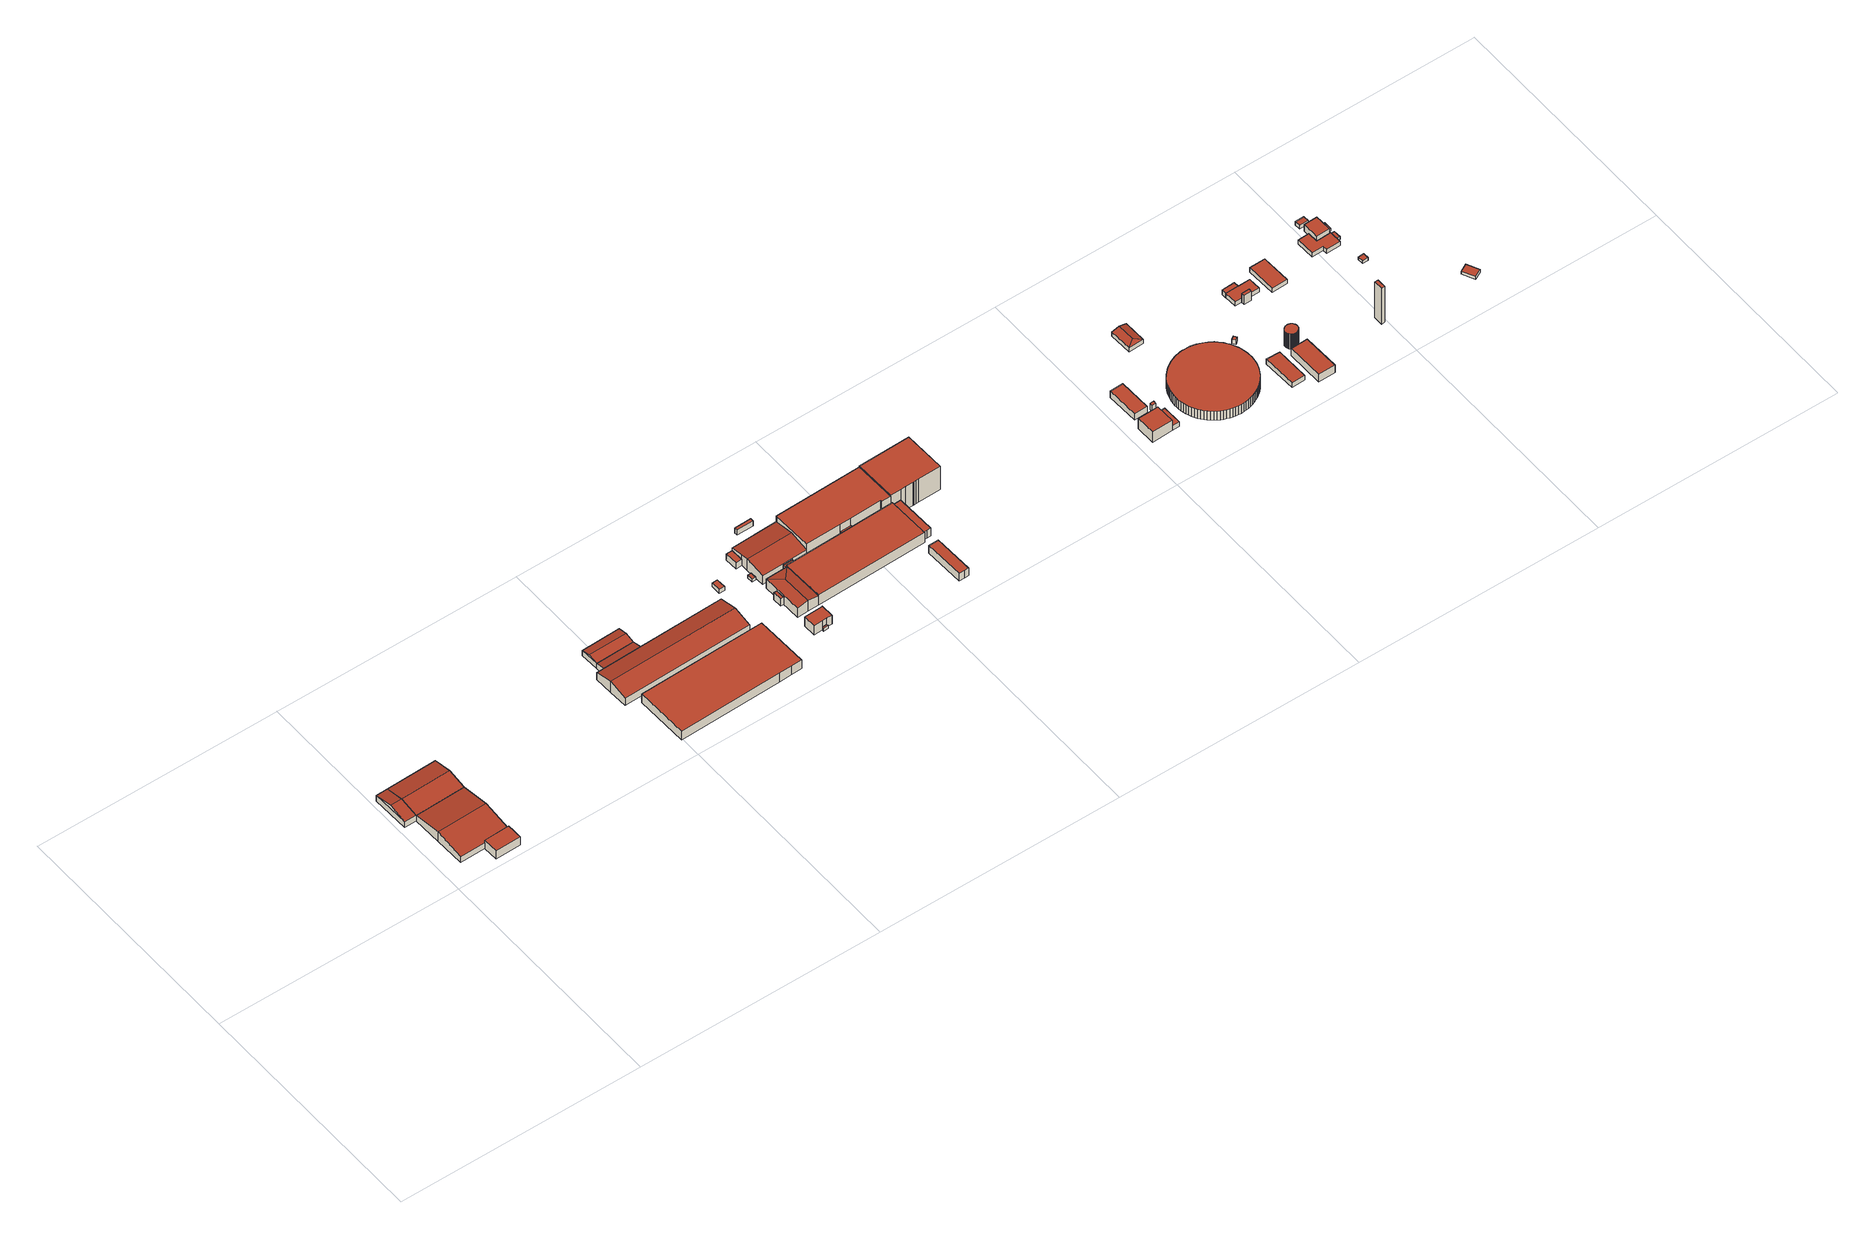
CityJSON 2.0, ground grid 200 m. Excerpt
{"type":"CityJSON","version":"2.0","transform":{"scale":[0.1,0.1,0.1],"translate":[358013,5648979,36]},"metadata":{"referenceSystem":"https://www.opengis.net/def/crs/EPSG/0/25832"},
"CityObjects":{
"building1":{"type":"Building","attributes":{"Geometrietyp2DReferenz":"3000","Gemeindeschluessel":"05315000","function":"51009_1610","roofType":"3100","measuredHeight":8.53},"geometry":[{"type":"Solid","lod":"2","boundaries":[[[[0,1,2,3]],[[4,5,1,0]],[[6,7,5,4]],[[3,2,7,6]],[[0,8,4]],[[6,9,3]],[[3,9,8,0]],[[4,8,9,6]],[[1,5,7,2]]]],"semantics":{"surfaces":[{"type":"WallSurface"},{"type":"RoofSurface"},{"type":"GroundSurface"}],"values":[[0,0,0,0,0,0,1,1,2]]}}]},
"building2":{"type":"Building","attributes":{"Gemeindeschluessel":"05315000","Geometrietyp2DReferenz":"3000","function":"31001_2440"},"children":["building2-1","building2-2","building2-3"]},
"building2-1":{"type":"BuildingPart","attributes":{"roofType":"3100","measuredHeight":8.41,"storeysAboveGround":1},"parents":["building2"],"geometry":[{"type":"MultiSurface","lod":"2","boundaries":[[[10,11,12,6]],[[13,14,11,10]],[[6,12,15,3]],[[10,16,13]],[[3,9,6]],[[6,9,16,10]],[[13,16,9,3]],[[11,14,15,12]],[[13,3,17,18]],[[18,17,15,14]]],"semantics":{"surfaces":[{"type":"WallSurface"},{"type":"RoofSurface"},{"type":"GroundSurface"},{"type":"ClosureSurface"}],"values":[0,0,0,0,0,1,1,2,0,3]}}]},
"building2-2":{"type":"BuildingPart","attributes":{"roofType":"3100","measuredHeight":9.53,"storeysAboveGround":1},"parents":["building2"],"geometry":[{"type":"Solid","lod":"2","boundaries":[[[[19,20,21,22]],[[17,15,20,19]],[[23,24,14,18]],[[25,26,24,23]],[[22,21,27,28]],[[22,28,25,23,19]],[[18,17,19,23]],[[20,15,14,24,26,27,21]],[[17,18,14,15]],[[25,28,27,26]]]],"semantics":{"surfaces":[{"type":"WallSurface"},{"type":"RoofSurface"},{"type":"GroundSurface"},{"type":"ClosureSurface"}],"values":[[0,0,0,0,0,1,1,2,3,3]]}}]},
"building2-3":{"type":"BuildingPart","attributes":{"roofType":"1000","measuredHeight":7.95,"storeysAboveGround":1},"parents":["building2"],"geometry":[{"type":"MultiSurface","lod":"2","boundaries":[[[29,30,26,31]],[[32,33,30,29]],[[34,35,33,32]],[[36,27,35,34]],[[32,29,31,36,34]],[[26,30,33,35,27]],[[36,31,25,28]],[[26,27,28,25]]],"semantics":{"surfaces":[{"type":"WallSurface"},{"type":"RoofSurface"},{"type":"GroundSurface"},{"type":"ClosureSurface"}],"values":[0,0,0,0,1,2,0,3]}}]},
"building3":{"type":"Building","attributes":{"Geometrietyp2DReferenz":"3000","Gemeindeschluessel":"05315000","function":"51009_1610","roofType":"2100","measuredHeight":6.79},"geometry":[{"type":"Solid","lod":"2","boundaries":[[[[37,38,39,40]],[[41,42,38,37]],[[43,44,42,41]],[[40,39,44,43]],[[41,37,40,43]],[[38,42,44,39]]]],"semantics":{"surfaces":[{"type":"WallSurface"},{"type":"RoofSurface"},{"type":"GroundSurface"}],"values":[[0,0,0,0,1,2]]}}]},
"building4":{"type":"Building","attributes":{"Geometrietyp2DReferenz":"3000","Gemeindeschluessel":"05315000","function":"31001_2440","roofType":"3100","measuredHeight":6.7,"storeysAboveGround":1},"address":[{"country":"Germany","locality":"Köln","thoroughfareNumber":"2","thoroughfareName":"Hansekai"}],"geometry":[{"type":"Solid","lod":"2","boundaries":[[[[43,44,39,40]],[[45,46,44,43]],[[47,48,46,45]],[[40,39,48,47]],[[43,49,45]],[[47,50,40]],[[40,50,49,43]],[[45,49,50,47]],[[44,46,48,39]]]],"semantics":{"surfaces":[{"type":"WallSurface"},{"type":"RoofSurface"},{"type":"GroundSurface"}],"values":[[0,0,0,0,0,0,1,1,2]]}}]},
"building5":{"type":"Building","attributes":{"Geometrietyp2DReferenz":"3000","Gemeindeschluessel":"05315000","function":"31001_2000","roofType":"1000","measuredHeight":8.61,"storeysAboveGround":1},"address":[{"country":"Germany","locality":"Köln","thoroughfareNumber":"11","thoroughfareName":"Hansekai"}],"geometry":[{"type":"Solid","lod":"2","boundaries":[[[[51,52,53,54]],[[55,56,52,51]],[[57,58,56,55]],[[59,60,58,57]],[[61,62,60,59]],[[54,53,62,61]],[[59,57,55,51,54,61]],[[52,56,58,60,62,53]]]],"semantics":{"surfaces":[{"type":"WallSurface"},{"type":"RoofSurface"},{"type":"GroundSurface"}],"values":[[0,0,0,0,0,0,1,2]]}}]},
"building6":{"type":"Building","attributes":{"Geometrietyp2DReferenz":"3000","Gemeindeschluessel":"05315000","function":"31001_2440","roofType":"3100","measuredHeight":10.59,"storeysAboveGround":1},"address":[{"country":"Germany","locality":"Köln","thoroughfareNumber":"2","thoroughfareName":"Hansekai"}],"geometry":[{"type":"Solid","lod":"2","boundaries":[[[[63,64,65,66]],[[67,68,64,63]],[[41,69,68,67]],[[37,70,69,41]],[[71,72,70,37]],[[73,74,72,71]],[[75,76,74,73]],[[66,65,76,75]],[[71,37,41,67,63,73]],[[66,75,73,63]],[[64,68,69,70,72,74,76,65]]]],"semantics":{"surfaces":[{"type":"WallSurface"},{"type":"RoofSurface"},{"type":"GroundSurface"}],"values":[[0,0,0,0,0,0,0,0,1,1,2]]}}]},
"building7":{"type":"Building","attributes":{"Geometrietyp2DReferenz":"3000","Gemeindeschluessel":"05315000","function":"31001_2523","roofType":"1000","measuredHeight":3.66,"storeysAboveGround":1},"address":[{"country":"Germany","locality":"Köln","thoroughfareNumber":"2","thoroughfareName":"Hansekai"}],"geometry":[{"type":"Solid","lod":"2","boundaries":[[[[77,78,79,80]],[[81,82,78,77]],[[83,84,82,81]],[[80,79,84,83]],[[81,77,80,83]],[[78,82,84,79]]]],"semantics":{"surfaces":[{"type":"WallSurface"},{"type":"RoofSurface"},{"type":"GroundSurface"}],"values":[[0,0,0,0,1,2]]}}]},
"building8":{"type":"Building","attributes":{"Gemeindeschluessel":"05315000","Geometrietyp2DReferenz":"3000","function":"31001_2020"},"address":[{"country":"Germany","locality":"Köln","thoroughfareNumber":"6","thoroughfareName":"Hansekai"}],"children":["building8-1","building8-2"]},
"building8-1":{"type":"BuildingPart","attributes":{"roofType":"1000","measuredHeight":8.83,"storeysAboveGround":3},"parents":["building8"],"geometry":[{"type":"MultiSurface","lod":"2","boundaries":[[[85,86,87,88]],[[89,90,86,85]],[[91,92,90,89]],[[93,94,92,91]],[[95,96,97,98]],[[88,87,96,95]],[[98,93,91,89,85,88,95]],[[86,90,92,94,97,96,87]],[[99,100,97,94]],[[93,98,101,102]],[[102,101,100,99]]],"semantics":{"surfaces":[{"type":"WallSurface"},{"type":"RoofSurface"},{"type":"GroundSurface"},{"type":"ClosureSurface"}],"values":[0,0,0,0,0,0,1,2,0,0,3]}}]},
"building8-2":{"type":"BuildingPart","attributes":{"roofType":"1000","measuredHeight":2.94,"storeysAboveGround":3},"address":[{"country":"Germany","locality":"Köln","thoroughfareNumber":"6","thoroughfareName":"Hansekai"}],"parents":["building8"],"geometry":[{"type":"Solid","lod":"2","boundaries":[[[[103,104,99,102]],[[105,106,104,103]],[[101,100,106,105]],[[103,102,101,105]],[[99,104,106,100]],[[101,102,99,100]]]],"semantics":{"surfaces":[{"type":"WallSurface"},{"type":"RoofSurface"},{"type":"GroundSurface"},{"type":"ClosureSurface"}],"values":[[0,0,0,1,2,3]]}}]},
"building9":{"type":"Building","attributes":{"Geometrietyp2DReferenz":"3000","Gemeindeschluessel":"05315000","function":"51009_1610","roofType":"1000","measuredHeight":7},"geometry":[{"type":"Solid","lod":"2","boundaries":[[[[107,108,109,110]],[[111,112,108,107]],[[113,114,112,111]],[[110,109,114,113]],[[111,107,110,113]],[[108,112,114,109]]]],"semantics":{"surfaces":[{"type":"WallSurface"},{"type":"RoofSurface"},{"type":"GroundSurface"}],"values":[[0,0,0,0,1,2]]}}]},
"building10":{"type":"Building","attributes":{"Geometrietyp2DReferenz":"3000","Gemeindeschluessel":"05315000","function":"31001_2523","roofType":"1000","measuredHeight":2.72},"address":[{"country":"Germany","locality":"Köln","thoroughfareNumber":"1","thoroughfareName":"Hansekai"}],"geometry":[{"type":"Solid","lod":"2","boundaries":[[[[115,116,117,118]],[[119,120,116,115]],[[121,122,120,119]],[[118,117,122,121]],[[119,115,118,121]],[[116,120,122,117]]]],"semantics":{"surfaces":[{"type":"WallSurface"},{"type":"RoofSurface"},{"type":"GroundSurface"}],"values":[[0,0,0,0,1,2]]}}]},
"building11":{"type":"Building","attributes":{"Geometrietyp2DReferenz":"3000","Gemeindeschluessel":"05315000","function":"51009_1610","roofType":"1000","measuredHeight":5.89},"geometry":[{"type":"Solid","lod":"2","boundaries":[[[[123,124,125,126]],[[127,128,124,123]],[[129,130,128,127]],[[126,125,130,129]],[[127,123,126,129]],[[124,128,130,125]]]],"semantics":{"surfaces":[{"type":"WallSurface"},{"type":"RoofSurface"},{"type":"GroundSurface"}],"values":[[0,0,0,0,1,2]]}}]},
"building12":{"type":"Building","attributes":{"Geometrietyp2DReferenz":"3000","Gemeindeschluessel":"05315000","function":"51009_1610","roofType":"1000","measuredHeight":7.25},"geometry":[{"type":"Solid","lod":"2","boundaries":[[[[131,132,133,134]],[[135,136,132,131]],[[137,138,136,135]],[[134,133,138,137]],[[135,131,134,137]],[[132,136,138,133]]]],"semantics":{"surfaces":[{"type":"WallSurface"},{"type":"RoofSurface"},{"type":"GroundSurface"}],"values":[[0,0,0,0,1,2]]}}]},
"building13":{"type":"Building","attributes":{"Geometrietyp2DReferenz":"3000","Gemeindeschluessel":"05315000","function":"51009_1610","roofType":"1000","measuredHeight":5.02},"geometry":[{"type":"Solid","lod":"2","boundaries":[[[[139,140,141,142]],[[143,144,140,139]],[[145,146,144,143]],[[142,141,146,145]],[[143,139,142,145]],[[140,144,146,141]]]],"semantics":{"surfaces":[{"type":"WallSurface"},{"type":"RoofSurface"},{"type":"GroundSurface"}],"values":[[0,0,0,0,1,2]]}}]},
"building14":{"type":"Building","attributes":{"Gemeindeschluessel":"05315000","Geometrietyp2DReferenz":"3000","function":"31001_2143"},"address":[{"country":"Germany","locality":"Köln","thoroughfareNumber":"3008","thoroughfareName":"Hansekai"}],"children":["building14-1","building14-2","building14-3"]},
"building14-1":{"type":"BuildingPart","attributes":{"roofType":"1000","measuredHeight":9.77,"storeysAboveGround":1},"parents":["building14"],"geometry":[{"type":"MultiSurface","lod":"2","boundaries":[[[147,148,149,150]],[[151,152,153,154]],[[155,156,152,151]],[[157,158,156,155]],[[159,160,158,157]],[[161,162,160,159]],[[150,149,163,164]],[[161,159,157,155,151,154,147,150,164]],[[148,153,152,156,158,160,162,163,149]],[[147,154,165,166]],[[153,148,166,165]],[[161,164,167,168]],[[163,162,168,167]]],"semantics":{"surfaces":[{"type":"WallSurface"},{"type":"RoofSurface"},{"type":"GroundSurface"},{"type":"ClosureSurface"}],"values":[0,0,0,0,0,0,0,1,2,0,3,0,3]}}]},
"building14-2":{"type":"BuildingPart","attributes":{"roofType":"5000","measuredHeight":10.72,"storeysAboveGround":1},"parents":["building14"],"geometry":[{"type":"Solid","lod":"2","boundaries":[[[[165,153,169,170]],[[171,172,148,166]],[[173,174,172,171]],[[170,169,174,173]],[[171,166,165,175]],[[165,170,175]],[[170,173,171,175]],[[153,148,172,174,169]],[[165,166,148,153]]]],"semantics":{"surfaces":[{"type":"WallSurface"},{"type":"RoofSurface"},{"type":"GroundSurface"},{"type":"ClosureSurface"}],"values":[[0,0,0,0,1,1,1,2,3]]}}]},
"building14-3":{"type":"BuildingPart","attributes":{"roofType":"1000","measuredHeight":7.56,"storeysAboveGround":1},"parents":["building14"],"geometry":[{"type":"Solid","lod":"2","boundaries":[[[[176,177,162,168]],[[178,179,177,176]],[[180,181,179,178]],[[167,163,181,180]],[[178,176,168,167,180]],[[162,177,179,181,163]],[[167,168,162,163]]]],"semantics":{"surfaces":[{"type":"WallSurface"},{"type":"RoofSurface"},{"type":"GroundSurface"},{"type":"ClosureSurface"}],"values":[[0,0,0,0,1,2,3]]}}]},
"building15":{"type":"Building","attributes":{"Gemeindeschluessel":"05315000","Geometrietyp2DReferenz":"3000","function":"31001_2143"},"address":[{"country":"Germany","locality":"Köln","thoroughfareNumber":"1","thoroughfareName":"Hansekai"}],"children":["building15-1","building15-2"]},
"building15-1":{"type":"BuildingPart","attributes":{"roofType":"1000","measuredHeight":14.28,"storeysAboveGround":2},"parents":["building15"],"geometry":[{"type":"MultiSurface","lod":"2","boundaries":[[[182,183,184,185]],[[186,187,183,182]],[[188,189,187,186]],[[190,191,189,188]],[[192,193,191,190]],[[194,195,193,192]],[[196,197,195,194]],[[194,192,190,188,186,182,185,196]],[[183,187,189,191,193,195,197,184]],[[198,199,200,201,184,197]],[[196,185,202,203,204,205]],[[201,200,203,202]],[[200,199,204,203]],[[199,198,205,204]]],"semantics":{"surfaces":[{"type":"WallSurface"},{"type":"RoofSurface"},{"type":"GroundSurface"},{"type":"ClosureSurface"}],"values":[0,0,0,0,0,0,0,1,2,0,0,3,3,3]}}]},
"building15-2":{"type":"BuildingPart","attributes":{"roofType":"3100","measuredHeight":11.31,"storeysAboveGround":2},"address":[{"country":"Germany","locality":"Köln","thoroughfareNumber":"1","thoroughfareName":"Hansekai"}],"parents":["building15"],"geometry":[{"type":"Solid","lod":"2","boundaries":[[[[206,207,208,209]],[[210,211,207,206]],[[212,213,211,210]],[[214,215,213,212]],[[216,217,215,214]],[[202,201,217,216]],[[209,208,198,205]],[[202,216,214,212,203]],[[210,206,209,205,204,203,212]],[[207,211,213,215,217,201,200,199,198,208]],[[202,203,200,201]],[[203,204,199,200]],[[204,205,198,199]]]],"semantics":{"surfaces":[{"type":"WallSurface"},{"type":"RoofSurface"},{"type":"GroundSurface"},{"type":"ClosureSurface"}],"values":[[0,0,0,0,0,0,0,1,1,2,3,3,3]]}}]},
"building16":{"type":"Building","attributes":{"Geometrietyp2DReferenz":"3000","Gemeindeschluessel":"05315000","function":"51009_1610","roofType":"1000","measuredHeight":7.25},"geometry":[{"type":"Solid","lod":"2","boundaries":[[[[218,219,220,221]],[[222,223,219,218]],[[224,225,223,222]],[[221,220,225,224]],[[222,218,221,224]],[[219,223,225,220]]]],"semantics":{"surfaces":[{"type":"WallSurface"},{"type":"RoofSurface"},{"type":"GroundSurface"}],"values":[[0,0,0,0,1,2]]}}]},
"building17":{"type":"Building","attributes":{"Geometrietyp2DReferenz":"3000","Gemeindeschluessel":"05315000","function":"51009_1610","roofType":"1000","measuredHeight":7.31},"geometry":[{"type":"Solid","lod":"2","boundaries":[[[[226,227,228,229]],[[230,231,227,226]],[[232,233,231,230]],[[234,235,233,232]],[[229,228,235,234]],[[232,230,226,229,234]],[[227,231,233,235,228]]]],"semantics":{"surfaces":[{"type":"WallSurface"},{"type":"RoofSurface"},{"type":"GroundSurface"}],"values":[[0,0,0,0,0,1,2]]}}]},
"building18":{"type":"Building","attributes":{"Geometrietyp2DReferenz":"3000","Gemeindeschluessel":"05315000","function":"31001_2143","roofType":"1000","measuredHeight":22.85,"storeysAboveGround":2},"address":[{"country":"Germany","locality":"Köln","thoroughfareNumber":"1","thoroughfareName":"Hansekai"}],"geometry":[{"type":"Solid","lod":"2","boundaries":[[[[236,237,238,239]],[[240,241,237,236]],[[242,243,241,240]],[[244,245,243,242]],[[246,247,245,244]],[[248,249,247,246]],[[250,251,249,248]],[[252,253,251,250]],[[254,255,253,252]],[[239,238,255,254]],[[252,250,248,246,244,242,240,236,239,254]],[[237,241,243,245,247,249,251,253,255,238]]]],"semantics":{"surfaces":[{"type":"WallSurface"},{"type":"RoofSurface"},{"type":"GroundSurface"}],"values":[[0,0,0,0,0,0,0,0,0,0,1,2]]}}]},
"building19":{"type":"Building","attributes":{"Gemeindeschluessel":"05315000","Geometrietyp2DReferenz":"3000","function":"31001_2500"},"address":[{"country":"Germany","locality":"Köln","thoroughfareNumber":"3","thoroughfareName":"Am Molenkopf"}],"children":["building19-1","building19-2"]},
"building19-1":{"type":"BuildingPart","attributes":{"roofType":"1000","measuredHeight":10.14,"storeysAboveGround":2},"parents":["building19"],"geometry":[{"type":"MultiSurface","lod":"2","boundaries":[[[256,257,258,259]],[[260,261,262,263]],[[259,258,261,260]],[[263,256,259,260]],[[257,262,261,258]],[[256,263,264,265]],[[262,257,265,264]]],"semantics":{"surfaces":[{"type":"WallSurface"},{"type":"RoofSurface"},{"type":"GroundSurface"},{"type":"ClosureSurface"}],"values":[0,0,0,1,2,0,3]}}]},
"building19-2":{"type":"BuildingPart","attributes":{"roofType":"1000","measuredHeight":4.58,"storeysAboveGround":2},"address":[{"country":"Germany","locality":"Köln","thoroughfareNumber":"3","thoroughfareName":"Am Molenkopf"}],"parents":["building19"],"geometry":[{"type":"Solid","lod":"2","boundaries":[[[[266,267,268,269]],[[264,262,267,266]],[[269,268,257,265]],[[264,266,269,265]],[[267,262,257,268]],[[264,265,257,262]]]],"semantics":{"surfaces":[{"type":"WallSurface"},{"type":"RoofSurface"},{"type":"GroundSurface"},{"type":"ClosureSurface"}],"values":[[0,0,0,1,2,3]]}}]},
"building20":{"type":"Building","attributes":{"Geometrietyp2DReferenz":"3000","Gemeindeschluessel":"05315000","function":"31001_2523","roofType":"1000","measuredHeight":6.21},"address":[{"country":"Germany","locality":"Köln","thoroughfareNumber":"3","thoroughfareName":"Am Molenkopf"}],"geometry":[{"type":"Solid","lod":"2","boundaries":[[[[270,271,272,273]],[[274,275,271,270]],[[276,277,275,274]],[[273,272,277,276]],[[274,270,273,276]],[[271,275,277,272]]]],"semantics":{"surfaces":[{"type":"WallSurface"},{"type":"RoofSurface"},{"type":"GroundSurface"}],"values":[[0,0,0,0,1,2]]}}]},
"building21":{"type":"Building","attributes":{"Geometrietyp2DReferenz":"3000","Gemeindeschluessel":"05315000","function":"31001_2500","roofType":"9999","measuredHeight":6,"storeysAboveGround":1},"address":[{"country":"Germany","locality":"Köln","thoroughfareNumber":"3","thoroughfareName":"Am Molenkopf"}],"geometry":[{"type":"Solid","lod":"2","boundaries":[[[[278,279,280,281]],[[279,282,283,280]],[[278,284,282,279]],[[281,285,284,278]],[[280,283,285,281]],[[282,284,285,283]]]],"semantics":{"surfaces":[{"type":"RoofSurface"},{"type":"WallSurface"},{"type":"GroundSurface"}],"values":[[0,1,1,1,1,2]]}}]},
"building22":{"type":"Building","attributes":{"Geometrietyp2DReferenz":"3000","Gemeindeschluessel":"05315000","function":"31001_2000","roofType":"5000","measuredHeight":5.63,"storeysAboveGround":1},"address":[{"country":"Germany","locality":"Köln","thoroughfareNumber":"7","thoroughfareName":"Am Molenkopf"}],"geometry":[{"type":"Solid","lod":"2","boundaries":[[[[286,287,288,289]],[[290,291,287,286]],[[292,293,291,290]],[[289,288,293,292]],[[286,294,290]],[[292,295,289]],[[289,295,294,286]],[[290,294,295,292]],[[287,291,293,288]]]],"semantics":{"surfaces":[{"type":"WallSurface"},{"type":"RoofSurface"},{"type":"GroundSurface"}],"values":[[0,0,0,0,1,0,1,1,2]]}}]},
"building23":{"type":"Building","attributes":{"Geometrietyp2DReferenz":"3000","Gemeindeschluessel":"05315000","function":"31001_2500","roofType":"1000","measuredHeight":8.73},"address":[{"country":"Germany","locality":"Köln","thoroughfareNumber":"3","thoroughfareName":"Am Molenkopf"}],"geometry":[{"type":"Solid","lod":"2","boundaries":[[[[296,297,298,299]],[[300,301,297,296]],[[302,303,301,300]],[[304,305,303,302]],[[306,307,305,304]],[[308,309,307,306]],[[310,311,309,308]],[[312,313,311,310]],[[314,315,313,312]],[[316,317,315,314]],[[318,319,317,316]],[[320,321,319,318]],[[322,323,321,320]],[[324,325,323,322]],[[326,327,325,324]],[[328,329,327,326]],[[330,331,329,328]],[[332,333,331,330]],[[334,335,333,332]],[[336,337,335,334]],[[338,339,337,336]],[[340,341,339,338]],[[342,343,341,340]],[[344,345,343,342]],[[346,347,345,344]],[[348,349,347,346]],[[350,351,349,348]],[[352,353,351,350]],[[354,355,353,352]],[[356,357,355,354]],[[358,359,357,356]],[[360,361,359,358]],[[362,363,361,360]],[[364,365,363,362]],[[366,367,365,364]],[[368,369,367,366]],[[370,371,369,368]],[[372,373,371,370]],[[374,375,373,372]],[[376,377,375,374]],[[378,379,377,376]],[[380,381,379,378]],[[382,383,381,380]],[[384,385,383,382]],[[386,387,385,384]],[[388,389,387,386]],[[390,391,389,388]],[[392,393,391,390]],[[394,395,393,392]],[[396,397,395,394]],[[398,399,397,396]],[[400,401,399,398]],[[402,403,401,400]],[[404,405,403,402]],[[406,407,405,404]],[[408,409,407,406]],[[410,411,409,408]],[[412,413,411,410]],[[414,415,413,412]],[[416,417,415,414]],[[418,419,417,416]],[[420,421,419,418]],[[422,423,421,420]],[[424,425,423,422]],[[426,427,425,424]],[[428,429,427,426]],[[430,431,429,428]],[[432,433,431,430]],[[434,435,433,432]],[[436,437,435,434]],[[438,439,437,436]],[[440,441,439,438]],[[442,443,441,440]],[[444,445,443,442]],[[446,447,445,444]],[[448,449,447,446]],[[450,451,449,448]],[[452,453,451,450]],[[454,455,453,452]],[[456,457,455,454]],[[458,459,457,456]],[[460,461,459,458]],[[462,463,461,460]],[[464,465,463,462]],[[466,467,465,464]],[[468,469,467,466]],[[470,471,469,468]],[[472,473,471,470]],[[474,475,473,472]],[[476,477,475,474]],[[478,479,477,476]],[[299,298,479,478]],[[476,474,472,470,468,466,464,462,460,458,456,454,452,450,448,446,444,442,440,438,436,434,432,430,428,426,424,422,420,418,416,414,412,410,408,406,404,402,400,398,396,394,392,390,388,386,384,382,380,378,376,374,372,370,368,366,364,362,360,358,356,354,352,350,348,346,344,342,340,338,336,334,332,330,328,326,324,322,320,318,316,314,312,310,308,306,304,302,300,296,299,478]],[[297,301,303,305,307,309,311,313,315,317,319,321,323,325,327,329,331,333,335,337,339,341,343,345,347,349,351,353,355,357,359,361,363,365,367,369,371,373,375,377,379,381,383,385,387,389,391,393,395,397,399,401,403,405,407,409,411,413,415,417,419,421,423,425,427,429,431,433,435,437,439,441,443,445,447,449,451,453,455,457,459,461,463,465,467,469,471,473,475,477,479,298]]]],"semantics":{"surfaces":[{"type":"WallSurface"},{"type":"RoofSurface"},{"type":"GroundSurface"}],"values":[[0,0,0,0,0,0,0,0,0,0,0,0,0,0,0,0,0,0,0,0,0,0,0,0,0,0,0,0,0,0,0,0,0,0,0,0,0,0,0,0,0,0,0,0,0,0,0,0,0,0,0,0,0,0,0,0,0,0,0,0,0,0,0,0,0,0,0,0,0,0,0,0,0,0,0,0,0,0,0,0,0,0,0,0,0,0,0,0,0,0,0,0,1,2]]}}]},
"building24":{"type":"Building","attributes":{"Geometrietyp2DReferenz":"3000","Gemeindeschluessel":"05315000","function":"31001_2523","roofType":"1000","measuredHeight":4.79,"storeysAboveGround":1},"address":[{"country":"Germany","locality":"Köln","thoroughfareNumber":"3","thoroughfareName":"Am Molenkopf"}],"geometry":[{"type":"Solid","lod":"2","boundaries":[[[[480,481,482,483]],[[484,485,481,480]],[[486,487,485,484]],[[483,482,487,486]],[[484,480,483,486]],[[481,485,487,482]]]],"semantics":{"surfaces":[{"type":"WallSurface"},{"type":"RoofSurface"},{"type":"GroundSurface"}],"values":[[0,0,0,0,1,2]]}}]},
"building25":{"type":"Building","attributes":{"Geometrietyp2DReferenz":"3000","Gemeindeschluessel":"05315000","function":"31001_2500","roofType":"1000","measuredHeight":4.22,"storeysAboveGround":1},"address":[{"country":"Germany","locality":"Köln","thoroughfareNumber":"3","thoroughfareName":"Am Molenkopf"}],"geometry":[{"type":"Solid","lod":"2","boundaries":[[[[488,489,490,491]],[[492,493,489,488]],[[494,495,493,492]],[[491,490,495,494]],[[492,488,491,494]],[[489,493,495,490]]]],"semantics":{"surfaces":[{"type":"WallSurface"},{"type":"RoofSurface"},{"type":"GroundSurface"}],"values":[[0,0,0,0,1,2]]}}]},
"building26":{"type":"Building","attributes":{"Geometrietyp2DReferenz":"3000","Gemeindeschluessel":"05315000","function":"31001_2000","roofType":"1000","measuredHeight":6.96,"storeysAboveGround":1},"address":[{"country":"Germany","locality":"Köln","thoroughfareNumber":"3","thoroughfareName":"Am Molenkopf"}],"geometry":[{"type":"Solid","lod":"2","boundaries":[[[[496,497,498,499]],[[500,501,497,496]],[[502,503,501,500]],[[499,498,503,502]],[[500,496,499,502]],[[497,501,503,498]]]],"semantics":{"surfaces":[{"type":"WallSurface"},{"type":"RoofSurface"},{"type":"GroundSurface"}],"values":[[0,0,0,0,1,2]]}}]},
"building27":{"type":"Building","attributes":{"Geometrietyp2DReferenz":"3000","Gemeindeschluessel":"05315000","function":"31001_2000","roofType":"1000","measuredHeight":14.71},"address":[{"country":"Germany","locality":"Köln","thoroughfareNumber":"3","thoroughfareName":"Am Molenkopf"}],"geometry":[{"type":"Solid","lod":"2","boundaries":[[[[504,505,506,507]],[[508,509,505,504]],[[510,511,509,508]],[[512,513,511,510]],[[514,515,513,512]],[[516,517,515,514]],[[518,519,517,516]],[[520,521,519,518]],[[522,523,521,520]],[[524,525,523,522]],[[526,527,525,524]],[[528,529,527,526]],[[530,531,529,528]],[[532,533,531,530]],[[534,535,533,532]],[[536,537,535,534]],[[538,539,537,536]],[[540,541,539,538]],[[542,543,541,540]],[[544,545,543,542]],[[546,547,545,544]],[[548,549,547,546]],[[550,551,549,548]],[[552,553,551,550]],[[554,555,553,552]],[[556,557,555,554]],[[558,559,557,556]],[[560,561,559,558]],[[562,563,561,560]],[[564,565,563,562]],[[566,567,565,564]],[[568,569,567,566]],[[570,571,569,568]],[[572,573,571,570]],[[574,575,573,572]],[[576,577,575,574]],[[578,579,577,576]],[[507,506,579,578]],[[576,574,572,570,568,566,564,562,560,558,556,554,552,550,548,546,544,542,540,538,536,534,532,530,528,526,524,522,520,518,516,514,512,510,508,504,507,578]],[[505,509,511,513,515,517,519,521,523,525,527,529,531,533,535,537,539,541,543,545,547,549,551,553,555,557,559,561,563,565,567,569,571,573,575,577,579,506]]]],"semantics":{"surfaces":[{"type":"WallSurface"},{"type":"RoofSurface"},{"type":"GroundSurface"}],"values":[[0,0,0,0,0,0,0,0,0,0,0,0,0,0,0,0,0,0,0,0,0,0,0,0,0,0,0,0,0,0,0,0,0,0,0,0,0,0,1,2]]}}]},
"building28":{"type":"Building","attributes":{"Geometrietyp2DReferenz":"3000","Gemeindeschluessel":"05315000","function":"31001_2000","roofType":"9999","measuredHeight":9,"storeysAboveGround":1},"address":[{"country":"Germany","locality":"Köln","thoroughfareNumber":"3","thoroughfareName":"Am Molenkopf"}],"geometry":[{"type":"Solid","lod":"2","boundaries":[[[[580,581,582,583]],[[581,584,585,582]],[[580,586,584,581]],[[583,587,586,580]],[[582,585,587,583]],[[584,586,587,585]]]],"semantics":{"surfaces":[{"type":"RoofSurface"},{"type":"WallSurface"},{"type":"GroundSurface"}],"values":[[0,1,1,1,1,2]]}}]},
"building29":{"type":"Building","attributes":{"Gemeindeschluessel":"05315000","Geometrietyp2DReferenz":"3000","function":"31001_2000"},"address":[{"country":"Germany","locality":"Köln","thoroughfareNumber":"3","thoroughfareName":"Am Molenkopf"}],"children":["building29-1","building29-2"]},
"building29-1":{"type":"BuildingPart","attributes":{"roofType":"1000","measuredHeight":4.17,"storeysAboveGround":3},"parents":["building29"],"geometry":[{"type":"Solid","lod":"2","boundaries":[[[[588,589,590,591]],[[592,593,589,588]],[[594,595,593,592]],[[596,597,595,594]],[[592,588,591,596,594]],[[590,589,593,595,597]],[[591,590,597,596]]]],"semantics":{"surfaces":[{"type":"WallSurface"},{"type":"RoofSurface"},{"type":"GroundSurface"},{"type":"ClosureSurface"}],"values":[[0,0,0,0,1,2,3]]}}]},
"building29-2":{"type":"BuildingPart","attributes":{"roofType":"1000","measuredHeight":4.52,"storeysAboveGround":3},"address":[{"country":"Germany","locality":"Köln","thoroughfareNumber":"3","thoroughfareName":"Am Molenkopf"}],"parents":["building29"],"geometry":[{"type":"MultiSurface","lod":"2","boundaries":[[[591,598,599,600]],[[601,602,603,596]],[[600,599,602,601]],[[596,591,600,601]],[[598,603,602,599]],[[590,597,603,598]],[[597,590,591,596]]],"semantics":{"surfaces":[{"type":"WallSurface"},{"type":"RoofSurface"},{"type":"GroundSurface"},{"type":"ClosureSurface"}],"values":[0,0,0,1,2,0,3]}}]},
"building30":{"type":"Building","attributes":{"Geometrietyp2DReferenz":"3000","Gemeindeschluessel":"05315000","function":"31001_2000","roofType":"1000","measuredHeight":3.96,"storeysAboveGround":1},"address":[{"country":"Germany","locality":"Köln","thoroughfareNumber":"3a","thoroughfareName":"Am Molenkopf"}],"geometry":[{"type":"Solid","lod":"2","boundaries":[[[[604,605,606,607]],[[608,609,605,604]],[[610,611,609,608]],[[607,606,611,610]],[[608,604,607,610]],[[605,609,611,606]]]],"semantics":{"surfaces":[{"type":"WallSurface"},{"type":"RoofSurface"},{"type":"GroundSurface"}],"values":[[0,0,0,0,1,2]]}}]},
"building31":{"type":"Building","attributes":{"Geometrietyp2DReferenz":"3000","Gemeindeschluessel":"05315000","function":"31001_2000","roofType":"1000","measuredHeight":35.42,"storeysAboveGround":1},"address":[{"country":"Germany","locality":"Köln","thoroughfareNumber":"3","thoroughfareName":"Am Molenkopf"}],"geometry":[{"type":"Solid","lod":"2","boundaries":[[[[612,613,614,615]],[[616,617,613,612]],[[618,619,617,616]],[[615,614,619,618]],[[616,612,615,618]],[[613,617,619,614]]]],"semantics":{"surfaces":[{"type":"WallSurface"},{"type":"RoofSurface"},{"type":"GroundSurface"}],"values":[[0,0,0,0,1,2]]}}]},
"building32":{"type":"Building","attributes":{"Geometrietyp2DReferenz":"3000","Gemeindeschluessel":"05315000","function":"31001_2500","roofType":"1000","measuredHeight":4.05,"storeysAboveGround":1},"address":[{"country":"Germany","locality":"Köln","thoroughfareNumber":"3a","thoroughfareName":"Am Molenkopf"}],"geometry":[{"type":"Solid","lod":"2","boundaries":[[[[620,621,622,623]],[[624,625,621,620]],[[626,627,625,624]],[[628,629,627,626]],[[630,631,629,628]],[[632,633,631,630]],[[634,635,633,632]],[[623,622,635,634]],[[632,630,628,626,624,620,623,634]],[[621,625,627,629,631,633,635,622]]]],"semantics":{"surfaces":[{"type":"WallSurface"},{"type":"RoofSurface"},{"type":"GroundSurface"}],"values":[[0,0,0,0,0,0,0,0,1,2]]}}]},
"building33":{"type":"Building","attributes":{"Geometrietyp2DReferenz":"3000","Gemeindeschluessel":"05315000","function":"31001_2500","roofType":"1000","measuredHeight":2.78,"storeysAboveGround":1},"address":[{"country":"Germany","locality":"Köln","thoroughfareNumber":"3","thoroughfareName":"Am Molenkopf"}],"geometry":[{"type":"Solid","lod":"2","boundaries":[[[[636,637,638,639]],[[640,641,637,636]],[[642,643,641,640]],[[639,638,643,642]],[[640,636,639,642]],[[637,641,643,638]]]],"semantics":{"surfaces":[{"type":"WallSurface"},{"type":"RoofSurface"},{"type":"GroundSurface"}],"values":[[0,0,0,0,1,2]]}}]},
"building34":{"type":"Building","attributes":{"Geometrietyp2DReferenz":"3000","Gemeindeschluessel":"05315000","function":"31001_2500","roofType":"1000","measuredHeight":6.63,"storeysAboveGround":1},"address":[{"country":"Germany","locality":"Köln","thoroughfareNumber":"3b","thoroughfareName":"Am Molenkopf"}],"geometry":[{"type":"Solid","lod":"2","boundaries":[[[[644,645,646,647]],[[648,649,645,644]],[[650,651,649,648]],[[652,653,651,650]],[[654,655,653,652]],[[647,646,655,654]],[[652,650,648,644,647,654]],[[645,649,651,653,655,646]]]],"semantics":{"surfaces":[{"type":"WallSurface"},{"type":"RoofSurface"},{"type":"GroundSurface"}],"values":[[0,0,0,0,0,0,1,2]]}}]},
"building35":{"type":"Building","attributes":{"Geometrietyp2DReferenz":"3000","Gemeindeschluessel":"05315000","function":"31001_2500","roofType":"1000","measuredHeight":3.33,"storeysAboveGround":1},"address":[{"country":"Germany","locality":"Köln","thoroughfareNumber":"333","thoroughfareName":"Am Molenkopf"}],"geometry":[{"type":"Solid","lod":"2","boundaries":[[[[656,657,658,659]],[[660,661,657,656]],[[662,663,661,660]],[[659,658,663,662]],[[660,656,659,662]],[[657,661,663,658]]]],"semantics":{"surfaces":[{"type":"WallSurface"},{"type":"RoofSurface"},{"type":"GroundSurface"}],"values":[[0,0,0,0,1,2]]}}]},
"building36":{"type":"Building","attributes":{"Geometrietyp2DReferenz":"3000","Gemeindeschluessel":"05315000","function":"31001_2500","roofType":"1000","measuredHeight":2.7,"storeysAboveGround":1},"address":[{"country":"Germany","locality":"Köln","thoroughfareNumber":"335","thoroughfareName":"Am Molenkopf"}],"geometry":[{"type":"Solid","lod":"2","boundaries":[[[[664,665,666,667]],[[668,669,665,664]],[[670,671,669,668]],[[667,666,671,670]],[[668,664,667,670]],[[665,669,671,666]]]],"semantics":{"surfaces":[{"type":"WallSurface"},{"type":"RoofSurface"},{"type":"GroundSurface"}],"values":[[0,0,0,0,1,2]]}}]},
"building37":{"type":"Building","attributes":{"Geometrietyp2DReferenz":"3000","Gemeindeschluessel":"05315000","function":"31001_2523","roofType":"1000","measuredHeight":2.79,"storeysAboveGround":1},"geometry":[{"type":"Solid","lod":"2","boundaries":[[[[672,673,674,675]],[[676,677,673,672]],[[678,679,677,676]],[[675,674,679,678]],[[676,672,675,678]],[[673,677,679,674]]]],"semantics":{"surfaces":[{"type":"WallSurface"},{"type":"RoofSurface"},{"type":"GroundSurface"}],"values":[[0,0,0,0,1,2]]}}]},
"building38":{"type":"Building","attributes":{"Geometrietyp2DReferenz":"3000","Gemeindeschluessel":"05315000","function":"31001_2500","roofType":"1000","measuredHeight":2.82,"storeysAboveGround":1},"address":[{"country":"Germany","locality":"Köln","thoroughfareNumber":"3","thoroughfareName":"Am Molenkopf"}],"geometry":[{"type":"Solid","lod":"2","boundaries":[[[[680,681,682,683]],[[684,685,681,680]],[[686,687,685,684]],[[683,682,687,686]],[[684,680,683,686]],[[681,685,687,682]]]],"semantics":{"surfaces":[{"type":"WallSurface"},{"type":"RoofSurface"},{"type":"GroundSurface"}],"values":[[0,0,0,0,1,2]]}}]}
},
"vertices":[
[9,600,141],[9,600,86],[104,602,86],[104,602,141],[2,904,141],[2,904,86],[96,907,141],[96,907,86],[6,752,171],[100,754,171],
[504,916,141],[504,916,87],[96,907,87],[512,612,141],[512,612,87],[104,602,87],[508,764,171],[104,602,140],[512,612,140],
[109,364,183],[109,364,87],[115,125,87],[115,125,140],[517,373,183],[517,373,87],[523,135,140],[523,135,87],[317,130,87],[317,130,140],
[524,89,167],[524,89,87],[523,135,167],[526,11,167],[526,11,87],[320,6,167],[320,6,87],[317,130,167],
[2201,895,155],[2201,895,87],[2199,973,87],[2199,973,135],[1888,887,155],[1888,887,87],[1886,965,135],[1886,965,87],
[1882,1116,135],[1882,1116,87],[2195,1125,135],[2195,1125,87],[1884,1041,154],[2197,1049,154],
[2971,138,174],[2971,138,88],[2960,565,88],[2960,565,174],[2886,136,174],[2886,136,88],[2782,133,174],[2782,133,88],[1949,110,174],[1949,110,88],[1939,539,174],[1939,539,88],
[1832,736,193],[1832,736,88],[1836,586,88],[1836,586,155],[1827,885,155],[1827,885,88],[1888,887,88],[2201,895,88],[2886,913,155],[2886,913,88],[2891,762,193],[2891,762,88],[2897,612,155],[2897,612,88],
[2988,1008,125],[2988,1008,88],[2985,1086,88],[2985,1086,125],[2943,1006,125],[2943,1006,88],[2940,1084,125],[2940,1084,88],
[3369,436,178],[3369,436,89],[3218,432,89],[3218,432,178],[3370,436,178],[3370,436,89],[3372,333,178],[3372,333,89],[3329,332,178],[3329,332,89],[3220,329,178],[3220,329,89],[3290,331,89],[3290,331,178],[3329,332,90],[3290,331,90],[3290,331,119],[3329,332,119],
[3329,316,119],[3329,316,90],[3290,315,119],[3290,315,90],
[3224,670,159],[3224,670,89],[3222,743,89],[3222,743,159],[3199,669,159],[3199,669,89],[3197,743,159],[3197,743,89],
[3208,957,115],[3208,957,88],[3207,1005,88],[3207,1005,115],[3178,956,115],[3178,956,88],[3177,1004,115],[3177,1004,88],
[3214,1117,147],[3214,1117,88],[3211,1220,88],[3211,1220,147],[3164,1115,147],[3164,1115,88],[3161,1219,147],[3161,1219,88],
[3471,867,162],[3471,867,90],[3470,902,90],[3470,902,162],[3398,866,162],[3398,866,90],[3397,900,162],[3397,900,90],
[3487,1353,138],[3487,1353,88],[3487,1380,88],[3487,1380,138],[3354,1350,138],[3354,1350,88],[3353,1377,138],[3353,1377,88],
[3406,524,187],[3406,524,89],[4306,546,89],[4306,546,187],[3398,866,187],[3398,866,89],[3398,860,89],[3398,860,187],[3471,867,187],[3471,867,89],[3883,877,187],[3883,877,89],[3969,880,187],[3969,880,89],[4297,888,187],[4297,888,89],[4305,565,89],[4305,565,187],[3398,860,180],[3406,524,180],[4305,565,165],[4297,888,165],
[3219,855,89],[3219,855,180],[3317,522,196],[3317,522,89],[3227,519,180],[3227,519,89],[3311,762,196],
[4367,889,165],[4367,889,89],[4375,567,165],[4375,567,89],[4342,566,165],[4342,566,89],
[4293,1247,228],[4293,1247,85],[3589,1230,85],[3589,1230,228],[4301,910,228],[4301,910,85],[4224,908,228],[4224,908,85],[4223,920,228],[4223,920,85],[3969,914,228],[3969,914,85],[3882,912,228],[3882,912,85],[3597,905,228],[3597,905,85],[3597,905,89],[3594,1032,89],[3593,1067,89],[3589,1230,89],[3589,1230,172],[3593,1067,202],[3594,1032,195],[3597,905,172],
[3397,900,172],[3397,900,89],[3470,902,89],[3470,902,172],[3219,895,172],[3219,895,89],[3215,1058,202],[3215,1058,89],[3214,1117,191],[3214,1117,89],[3211,1220,172],[3211,1220,89],
[3969,880,162],[3969,880,90],[3969,914,90],[3969,914,162],[3883,877,162],[3883,877,90],[3882,912,162],[3882,912,90],
[4360,132,162],[4360,132,89],[4352,454,89],[4352,454,162],[4325,131,162],[4325,131,89],[4280,130,162],[4280,130,89],[4272,452,162],[4272,452,89],
[4723,920,235],[4723,920,7],[4714,1257,7],[4714,1257,235],[4538,916,235],[4538,916,7],[4516,915,235],[4516,915,7],[4499,915,235],[4499,915,7],[4492,915,235],[4492,915,7],[4429,913,235],[4429,913,7],[4388,912,235],[4388,912,7],[4301,910,235],[4301,910,7],[4293,1247,235],[4293,1247,7],
[6216,498,198],[6216,498,96],[6050,494,96],[6050,494,198],[6054,338,198],[6054,338,96],[6220,342,96],[6220,342,198],[6220,342,142],[6216,498,142],
[6281,344,142],[6281,344,96],[6278,500,96],[6278,500,142],
[6185,572,158],[6185,572,96],[6179,832,96],[6179,832,158],[6079,569,158],[6079,569,96],[6073,829,158],[6073,829,96],
[6219,559,156],[6249,560,156],[6248,585,156],[6218,584,156],[6249,560,96],[6248,585,96],[6219,559,96],[6218,584,96],
[6538,1081,139],[6538,1081,98],[6534,1262,98],[6534,1262,139],[6417,1078,139],[6417,1078,98],[6412,1260,139],[6412,1260,98],[6477,1117,155],[6473,1261,155],
[6374,537,180],[6374,537,93],[6373,516,93],[6373,516,180],[6377,558,180],[6377,558,93],[6381,578,180],[6381,578,93],[6387,598,180],[6387,598,93],[6394,618,180],[6394,618,93],[6402,637,180],[6402,637,93],[6412,656,180],[6412,656,93],[6422,673,180],[6422,673,93],[6434,691,180],[6434,691,93],[6447,707,180],[6447,707,93],[6461,722,180],[6461,722,93],[6477,737,180],[6477,737,93],[6493,750,180],[6493,750,93],[6509,762,180],[6509,762,93],[6527,773,180],[6527,773,93],[6545,783,180],[6545,783,93],[6564,792,180],[6564,792,93],[6584,799,180],[6584,799,93],[6604,806,180],[6604,806,93],[6624,810,180],[6624,810,93],[6645,814,180],[6645,814,93],[6666,816,180],[6666,816,93],[6686,816,180],[6686,816,93],[6707,815,180],[6707,815,93],[6728,813,180],[6728,813,93],[6749,809,180],[6749,809,93],[6769,804,180],[6769,804,93],[6789,798,180],[6789,798,93],[6808,790,180],[6808,790,93],[6827,782,180],[6827,782,93],[6845,771,180],[6845,771,93],[6863,760,180],[6863,760,93],[6880,748,180],[6880,748,93],[6895,734,180],[6895,734,93],[6910,719,180],[6910,719,93],[6924,704,180],[6924,704,93],[6937,687,180],[6937,687,93],[6949,670,180],[6949,670,93],[6959,652,180],[6959,652,93],[6968,633,180],[6968,633,93],[6976,614,180],[6976,614,93],[6983,594,180],[6983,594,93],[6988,574,180],[6988,574,93],[6992,553,180],[6992,553,93],[6995,533,180],[6995,533,93],[6996,512,180],[6996,512,93],[6996,491,180],[6996,491,93],[6995,469,180],[6995,469,93],[6991,448,180],[6991,448,93],[6987,426,180],[6987,426,93],[6981,405,180],[6981,405,93],[6973,385,180],[6973,385,93],[6964,365,180],[6964,365,93],[6954,346,180],[6954,346,93],[6942,328,180],[6942,328,93],[6929,310,180],[6929,310,93],[6915,293,180],[6915,293,93],[6900,278,180],[6900,278,93],[6884,263,180],[6884,263,93],[6867,250,180],[6867,250,93],[6848,238,180],[6848,238,93],[6830,227,180],[6830,227,93],[6810,217,180],[6810,217,93],[6790,209,180],[6790,209,93],[6769,203,180],[6769,203,93],[6748,198,180],[6748,198,93],[6726,194,180],[6726,194,93],[6705,192,180],[6705,192,93],[6683,191,180],[6683,191,93],[6661,192,180],[6661,192,93],[6639,194,180],[6639,194,93],[6618,198,180],[6618,198,93],[6597,204,180],[6597,204,93],[6576,211,180],[6576,211,93],[6556,219,180],[6556,219,93],[6536,228,180],[6536,228,93],[6518,239,180],[6518,239,93],[6500,252,180],[6500,252,93],[6482,265,180],[6482,265,93],[6466,280,180],[6466,280,93],[6451,296,180],[6451,296,93],[6437,313,180],[6437,313,93],[6425,330,180],[6425,330,93],[6413,349,180],[6413,349,93],[6403,368,180],[6403,368,93],[6394,388,180],[6394,388,93],[6387,409,180],[6387,409,93],[6381,430,180],[6381,430,93],[6377,451,180],[6377,451,93],[6374,473,180],[6374,473,93],[6373,494,180],[6373,494,93],
[7197,172,141],[7197,172,94],[7192,441,94],[7192,441,141],[7090,170,141],[7090,170,94],[7082,442,141],[7082,442,94],
[7051,722,137],[7051,722,95],[7034,744,95],[7034,744,137],[7027,703,137],[7027,703,95],[7009,726,137],[7009,726,95],
[7400,107,164],[7400,107,94],[7394,406,94],[7394,406,164],[7263,104,164],[7263,104,94],[7257,403,164],[7257,403,94],
[7277,502,242],[7277,502,95],[7275,494,95],[7275,494,242],[7281,509,242],[7281,509,95],[7286,516,242],[7286,516,95],[7292,522,242],[7292,522,95],[7298,527,242],[7298,527,95],[7306,530,242],[7306,530,95],[7314,533,242],[7314,533,95],[7323,534,242],[7323,534,95],[7331,533,242],[7331,533,95],[7339,531,242],[7339,531,95],[7347,528,242],[7347,528,95],[7354,523,242],[7354,523,95],[7360,518,242],[7360,518,95],[7365,511,242],[7365,511,95],[7369,504,242],[7369,504,95],[7372,496,242],[7372,496,95],[7374,487,242],[7374,487,95],[7373,480,242],[7373,480,95],[7371,472,242],[7371,472,95],[7368,465,242],[7368,465,95],[7364,459,242],[7364,459,95],[7359,453,242],[7359,453,95],[7353,448,242],[7353,448,95],[7346,444,242],[7346,444,95],[7339,441,242],[7339,441,95],[7332,440,242],[7332,440,95],[7324,439,242],[7324,439,95],[7317,439,242],[7317,439,95],[7309,441,242],[7309,441,95],[7302,443,242],[7302,443,95],[7296,447,242],[7296,447,95],[7290,452,242],[7290,452,95],[7285,457,242],[7285,457,95],[7280,464,242],[7280,464,95],[7277,470,242],[7277,470,95],[7275,478,242],[7275,478,95],[7274,485,242],[7274,485,95],
[7284,953,187],[7344,955,187],[7344,979,187],[7283,977,187],[7344,955,97],[7344,979,97],[7284,953,97],[7283,977,97],
[7429,1084,136],[7429,1084,95],[7332,1081,95],[7332,1081,136],[7432,984,136],[7432,984,95],[7229,979,136],[7229,979,95],[7226,1079,136],[7226,1079,95],
[7332,1081,91],[7329,1122,91],[7329,1122,136],[7226,1120,136],[7226,1120,91],[7226,1079,91],
[7628,933,133],[7628,933,93],[7622,1172,93],[7622,1172,133],[7499,930,133],[7499,930,93],[7493,1169,133],[7493,1169,93],
[7936,264,449],[7936,264,94],[7935,339,94],[7935,339,449],[7907,263,449],[7907,263,94],[7905,338,449],[7905,338,94],
[7993,1091,134],[7993,1091,94],[7990,1175,94],[7990,1175,134],[8112,1094,134],[8112,1094,94],[8115,991,134],[8115,991,94],[8000,988,134],[8000,988,94],[7999,1024,134],[7999,1024,94],[7903,1021,134],[7903,1021,94],[7899,1172,134],[7899,1172,94],
[8181,773,122],[8181,773,94],[8180,818,94],[8180,818,122],[8136,772,122],[8136,772,94],[8134,817,122],[8134,817,94],
[8110,1196,160],[8110,1196,94],[8109,1242,94],[8109,1242,160],[8112,1130,160],[8112,1130,94],[8112,1107,160],[8112,1107,94],[8005,1104,160],[8005,1104,94],[8001,1239,160],[8001,1239,94],
[8062,1275,128],[8062,1275,94],[8060,1319,94],[8060,1319,128],[7990,1273,128],[7990,1273,94],[7988,1317,128],[7988,1317,94],
[8146,1035,123],[8146,1035,96],[8144,1095,96],[8144,1095,123],[8116,1034,123],[8116,1034,96],[8114,1094,123],[8114,1094,96],
[8143,1131,123],[8143,1131,95],[8142,1197,95],[8142,1197,123],[8112,1130,123],[8112,1130,95],[8110,1196,123],[8110,1196,95],
[8712,236,122],[8712,236,94],[8664,333,94],[8664,333,122],[8648,206,122],[8648,206,94],[8600,301,122],[8600,301,94]
]}
